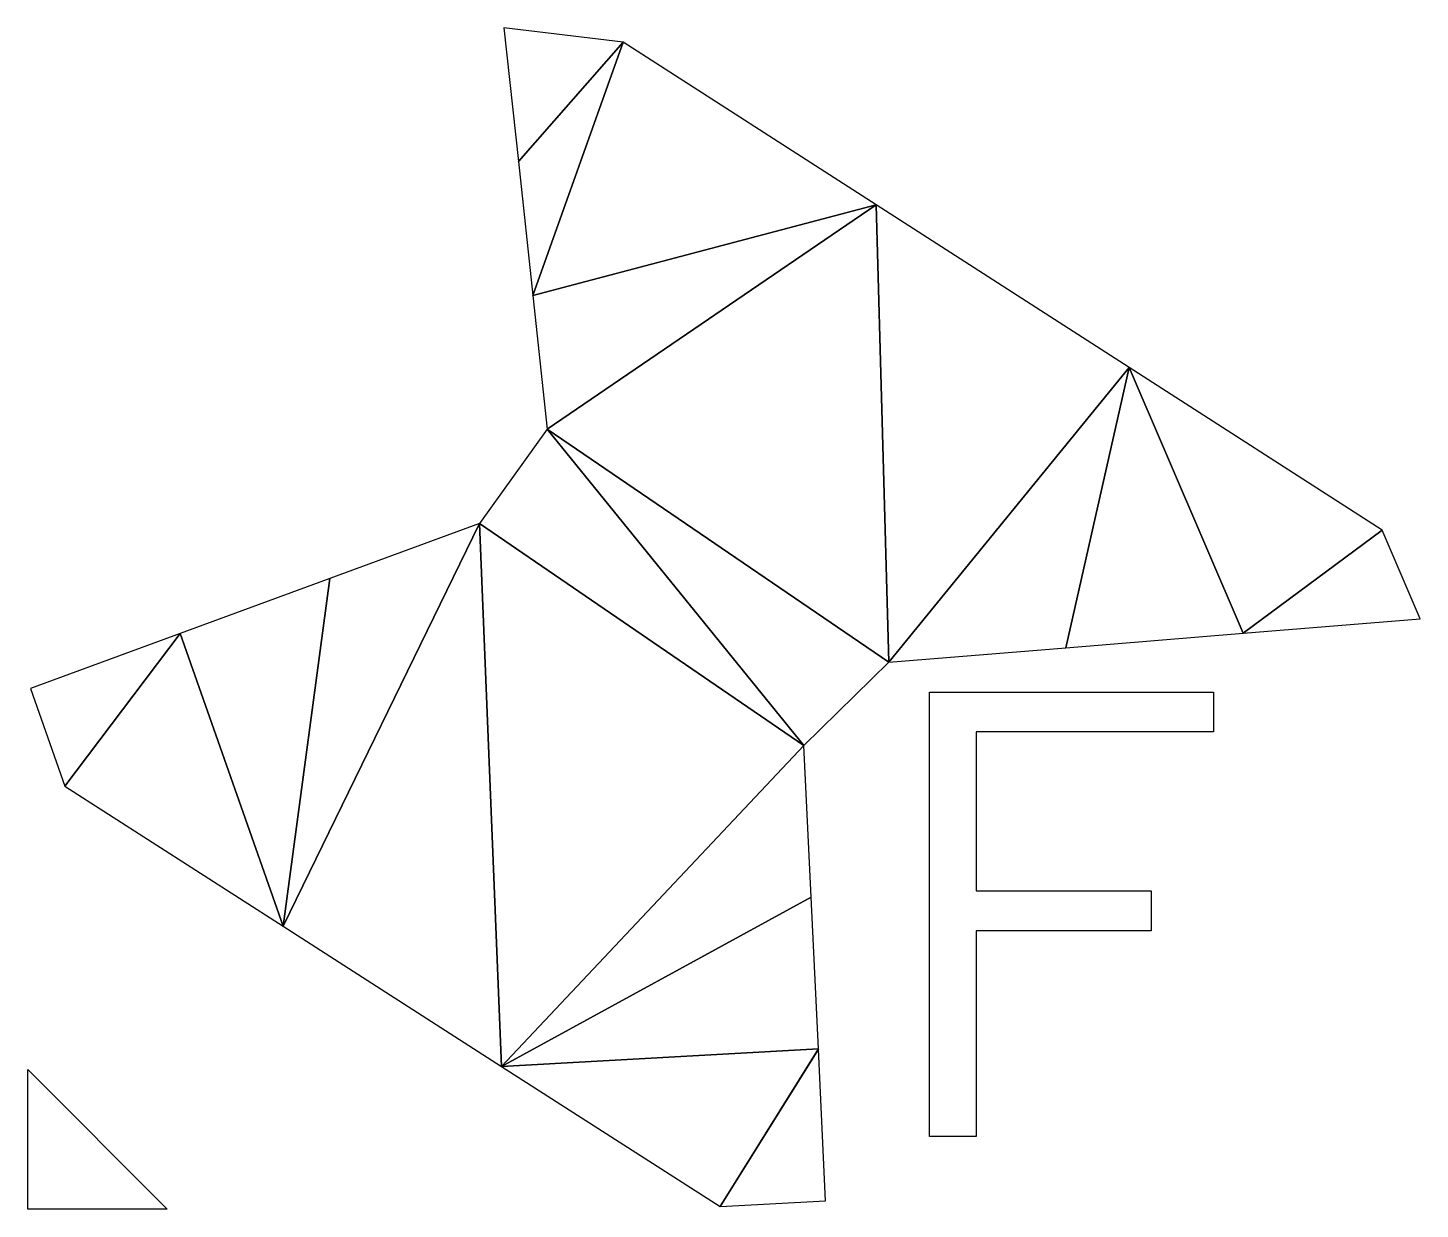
# Model space of a CAD drawing. Extents: x 0 to 9.98, y 0 to 8.47.
import ezdxf

# ---------------------------------------------------------------- set-up
doc = ezdxf.new("R2010")
doc.units = 0
doc.layers.add('Layer_1', color=7, linetype='CONTINUOUS')

msp = doc.modelspace()

# ---------------------------------------------------------------- linework, layer by layer
at = {"layer": 'Layer_1', "color": 7}
for p, q in [((4.268267, 8.365124), (3.413179, 8.468872)), ((3.413179, 8.468872), (3.516822, 7.509969)), ((3.516822, 7.509969), (4.268267, 8.365124)), ((4.268267, 8.365124), (3.516822, 7.509969)), ((3.620468, 6.551235), (4.268267, 8.365124)), ((4.268267, 8.365124), (3.620468, 6.551235)), ((6.082066, 7.199036), (4.268267, 8.365124)), ((3.516822, 7.509969), (3.620468, 6.551235)), ((3.620468, 6.551235), (6.082066, 7.199036)), ((6.082066, 7.199036), (3.620468, 6.551235)), ((3.72412, 5.592387), (6.082066, 7.199036)), ((6.082063, 7.199036), (3.72412, 5.592387)), ((6.172828, 3.920967), (6.082063, 7.199036)), ((7.89591, 6.032948), (6.082066, 7.199036)), ((6.082066, 7.199036), (6.172828, 3.920967)), ((3.620468, 6.551235), (3.72412, 5.592387)), ((7.89591, 6.033033), (6.172828, 3.920967)), ((6.172828, 3.920967), (7.89591, 6.032948)), ((7.89591, 6.033061), (7.442474, 4.02463)), ((7.442474, 4.024715), (7.89591, 6.033033)), ((8.712121, 4.128378), (7.89591, 6.033061)), ((7.89591, 6.032948), (8.712121, 4.128265)), ((9.709805, 4.866803), (7.89591, 6.032948)), ((3.72412, 5.592387), (3.239103, 4.915757)), ((3.72412, 5.592387), (6.172828, 3.920967)), ((3.72412, 5.592387), (5.563884, 3.324926)), ((6.172828, 3.920967), (3.72412, 5.592387)), ((5.563884, 3.324926), (3.72412, 5.592387)), ((1.830324, 2.027849), (3.239103, 4.915757)), ((3.239109, 4.915757), (1.83033, 2.027849)), ((3.239103, 4.915757), (2.165473, 4.521317)), ((3.239103, 4.915757), (5.563884, 3.324926)), ((5.563884, 3.324926), (3.239103, 4.915757)), ((3.239103, 4.915757), (3.396319, 1.022995)), ((3.396319, 1.022995), (3.239109, 4.915757)), ((9.709819, 4.866888), (8.712121, 4.128265)), ((8.712121, 4.128265), (9.709805, 4.866803)), ((9.98186, 4.232013), (9.709819, 4.866888)), ((2.165473, 4.521317), (1.091845, 4.126904)), ((1.830324, 2.027849), (2.165473, 4.521317)), ((2.165473, 4.521317), (1.830324, 2.027849)), ((8.712121, 4.128265), (9.98186, 4.232013)), ((1.091845, 4.126904), (0.018138, 3.732406)), ((0.264285, 3.032731), (1.091845, 4.126904)), ((1.091845, 4.126904), (0.264285, 3.032731)), ((1.091845, 4.126904), (1.830324, 2.027849)), ((1.830324, 2.027849), (1.091845, 4.126904)), ((7.442474, 4.02463), (8.712121, 4.128378)), ((6.172828, 3.920967), (7.442474, 4.024715)), ((5.563884, 3.324926), (6.172828, 3.920967)), ((0.018138, 3.732406), (0.264285, 3.032731)), ((6.46465, 0.520866), (6.46465, 3.706894)), ((6.46465, 3.706894), (8.500782, 3.706894)), ((8.500782, 3.706894), (8.500782, 3.421247)), ((8.500782, 3.421247), (6.799122, 3.421247)), ((6.799122, 3.421247), (6.799122, 2.281096)), ((3.396319, 1.022995), (5.563884, 3.324926)), ((5.563893, 3.324926), (3.396319, 1.022995)), ((5.61571, 2.236535), (5.563893, 3.324926)), ((0.264285, 3.032731), (1.830324, 2.027849)), ((5.615716, 2.23662), (3.396319, 1.022995)), ((3.396319, 1.022995), (5.61571, 2.236535)), ((5.667533, 1.148287), (5.615716, 2.23662)), ((6.799122, 2.281096), (8.054005, 2.281096)), ((8.054005, 2.281096), (8.054005, 1.995477)), ((1.83033, 2.027849), (3.396319, 1.022995)), ((8.054005, 1.995477), (6.799122, 1.995477)), ((6.799122, 1.995477), (6.799122, 0.520866)), ((3.396319, 1.022995), (5.667533, 1.148287)), ((5.667533, 1.148202), (3.396319, 1.022995)), ((4.962279, 0.018142), (5.667533, 1.148202)), ((5.667539, 1.148117), (4.962279, 0.018142)), ((5.719356, 0.059811), (5.667539, 1.148117)), ((0, 0), (0, 1.000006)), ((0, 1.000006), (1, 0)), ((3.396319, 1.022995), (4.962279, 0.018142)), ((6.799122, 0.520866), (6.46465, 0.520866)), ((1, 0), (0, 0)), ((4.962279, 0.018142), (5.719356, 0.059811))]:
    msp.add_line(p, q, dxfattribs=at)

doc.saveas('drawing.dxf')
